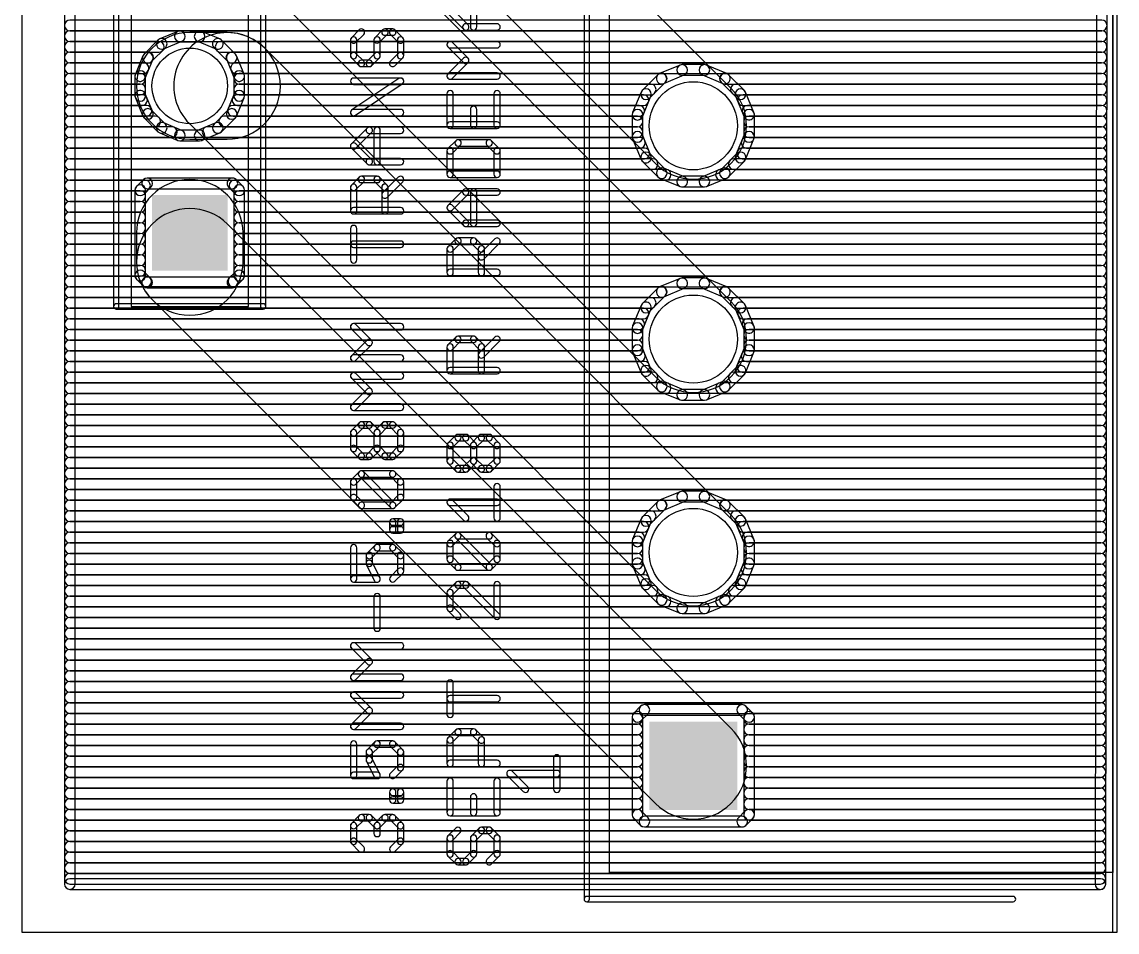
# Model space of a CAD drawing. Extents: x 0 to 26.1, y 0 to 65.5.
# Drawn here: x 0 to 26.1, y 0 to 21.67 of the extents above; entities that cross this region are included whole.
import ezdxf

# ---------------------------------------------------------------- set-up
doc = ezdxf.new("R2010")
doc.units = 0
for name, color, linetype in [('1-Top', 22, 'CONTINUOUS'), ('16-Bottom', 175, 'CONTINUOUS'), ('17-Pads', 82, 'CONTINUOUS'), ('20-Dimension', 7, 'CONTINUOUS'), ('21-tPlace', 253, 'CONTINUOUS'), ('25-tNames', 253, 'CONTINUOUS'), ('46-Milling', 140, 'CONTINUOUS'), ('51-tDocu', 22, 'CONTINUOUS')]:
    doc.layers.add(name, color=color, linetype=linetype)

# ---------------------------------------------------------------- blocks, each defined once
blk = doc.blocks.new('SQUAREP')
blk.add_solid([(-0.5, -0.5), (0.5, -0.5), (-0.5, 0.5), (0.5, 0.5)])
blk = doc.blocks.new('ROUNDP')
blk.add_circle((0, 0), 0.5)

msp = doc.modelspace()

# ---------------------------------------------------------------- linework, layer by layer
at = {"layer": '1-Top'}
for points in [[(7.152, 26.252), (15.102, 18.302, 1), (16.898, 20.098), (8.948, 28.048, 1)], [(5.572, 22.752), (15.102, 13.222, 1), (16.898, 15.018), (7.368, 24.548, 1)], [(4, 18.88), (4.89, 18.88, 1), (4.89, 21.42), (4, 21.42, 1)], [(3.992, 19.252), (15.102, 8.142, 1), (16.898, 9.938), (5.788, 21.048, 1)], [(5.27, 15.96), (5.27, 16.65, 1), (2.73, 16.65), (2.73, 15.96, 1)], [(16.898, 4.858), (4.898, 16.858, 1), (3.102, 15.062), (15.102, 3.062, 1)]]:
    msp.add_lwpolyline(points, format="xyb", close=True, dxfattribs=at)
at = {"layer": '16-Bottom'}
for points in [[(1.2699, 1.1429), (1.2699, 64.357, 1), (1.0159, 64.357), (1.0159, 1.1429, 1)], [(25.6723, 64.3572), (25.5743, 1.1431, 1), (25.8283, 1.1427), (25.9263, 64.3568, 1)], [(1.1429, 21.463), (25.733, 21.463, 1), (25.733, 21.717), (1.1429, 21.717, 1)], [(1.1429, 21.209), (25.7327, 21.209, 1), (25.7327, 21.463), (1.1429, 21.463, 1)], [(3.7167, 21.4466), (3.2833, 21.2671, 1), (3.3805, 21.0325), (3.8139, 21.212, 1)], [(4.2346, 21.4563), (3.7653, 21.4563, 1), (3.7653, 21.2023), (4.2346, 21.2023, 1)], [(4.7166, 21.2671), (4.2832, 21.4466, 1), (4.186, 21.212), (4.6194, 21.0325, 1)], [(1.1429, 20.955), (3.2641, 20.955, 1), (3.2641, 21.209), (1.1429, 21.209, 1)], [(3.2421, 21.2396), (2.9103, 20.9078, 1), (3.0899, 20.7282), (3.4217, 21.06, 1)], [(5.0896, 20.9078), (4.7578, 21.2396, 1), (4.5782, 21.06), (4.91, 20.7282, 1)], [(4.7358, 20.955), (25.7323, 20.955, 1), (25.7323, 21.209), (4.7358, 21.209, 1)], [(1.1429, 20.701), (3.0101, 20.701, 1), (3.0101, 20.955), (1.1429, 20.955, 1)], [(2.8828, 20.8666), (2.7033, 20.4332, 1), (2.9379, 20.336), (3.1174, 20.7694, 1)], [(4.9898, 20.701), (25.7319, 20.701, 1), (25.7319, 20.955), (4.9898, 20.955, 1)], [(5.2966, 20.4332), (5.1171, 20.8666, 1), (4.8825, 20.7694), (5.062, 20.336, 1)], [(1.1429, 20.447), (2.8991, 20.447, 1), (2.8991, 20.701), (1.1429, 20.701, 1)], [(5.1009, 20.447), (25.7315, 20.447, 1), (25.7315, 20.701), (5.1009, 20.701, 1)], [(15.6869, 20.6466), (15.1983, 20.4442, 1), (15.2955, 20.2096), (15.7841, 20.412, 1)], [(16.2644, 20.6563), (15.7355, 20.6563, 1), (15.7355, 20.4023), (16.2644, 20.4023, 1)], [(16.8016, 20.4442), (16.313, 20.6466, 1), (16.2158, 20.412), (16.7044, 20.2096, 1)], [(1.1429, 20.193), (2.8206, 20.193, 1), (2.8206, 20.447), (1.1429, 20.447, 1)], [(2.6936, 20.3846), (2.6936, 19.9153, 1), (2.9476, 19.9153), (2.9476, 20.3846, 1)], [(5.3063, 19.9153), (5.3063, 20.3846, 1), (5.0523, 20.3846), (5.0523, 19.9153, 1)], [(5.1793, 20.193), (15.24, 20.193, 1), (15.24, 20.447), (5.1793, 20.447, 1)], [(15.1571, 20.4167), (14.7832, 20.0428, 1), (14.9628, 19.8632), (15.3367, 20.2371, 1)], [(17.2167, 20.0428), (16.8428, 20.4167, 1), (16.6632, 20.2371), (17.0371, 19.8632, 1)], [(16.7599, 20.193), (25.7311, 20.193, 1), (25.7311, 20.447), (16.7599, 20.447, 1)], [(1.1429, 19.939), (2.8206, 19.939, 1), (2.8206, 20.193), (1.1429, 20.193, 1)], [(5.1793, 19.939), (14.986, 19.939, 1), (14.986, 20.193), (5.1793, 20.193, 1)], [(17.0139, 19.939), (25.7307, 19.939, 1), (25.7307, 20.193), (17.0139, 20.193, 1)], [(1.1429, 19.685), (2.8633, 19.685, 1), (2.8633, 19.939), (1.1429, 19.939, 1)], [(2.7033, 19.8667), (2.8828, 19.4333, 1), (3.1174, 19.5305), (2.9379, 19.9639, 1)], [(5.1171, 19.4333), (5.2966, 19.8667, 1), (5.062, 19.9639), (4.8825, 19.5305, 1)], [(5.1365, 19.685), (14.8146, 19.685, 1), (14.8146, 19.939), (5.1365, 19.939, 1)], [(14.7557, 20.0016), (14.5533, 19.513, 1), (14.7879, 19.4158), (14.9903, 19.9044, 1)], [(17.4466, 19.513), (17.2442, 20.0016, 1), (17.0096, 19.9044), (17.212, 19.4158, 1)], [(17.1854, 19.685), (25.7303, 19.685, 1), (25.7303, 19.939), (17.1854, 19.939, 1)], [(1.1429, 19.431), (2.9685, 19.431, 1), (2.9685, 19.685), (1.1429, 19.685, 1)], [(2.9103, 19.3921), (3.2421, 19.0603, 1), (3.4217, 19.2399), (3.0899, 19.5717, 1)], [(4.7578, 19.0603), (5.0896, 19.3921, 1), (4.91, 19.5717), (4.5782, 19.2399, 1)], [(5.0313, 19.431), (14.7094, 19.431, 1), (14.7094, 19.685), (5.0313, 19.685, 1)], [(14.5436, 19.4644), (14.5436, 18.9355, 1), (14.7976, 18.9355), (14.7976, 19.4644, 1)], [(17.2906, 19.431), (25.7299, 19.431, 1), (25.7299, 19.685), (17.2906, 19.685, 1)], [(17.4563, 18.9355), (17.4563, 19.4644, 1), (17.2023, 19.4644), (17.2023, 18.9355, 1)], [(1.1429, 19.177), (3.178, 19.177, 1), (3.178, 19.431), (1.1429, 19.431, 1)], [(4.8219, 19.177), (14.6706, 19.177, 1), (14.6706, 19.431), (4.8219, 19.431, 1)], [(17.3293, 19.177), (25.7295, 19.177, 1), (25.7295, 19.431), (17.3293, 19.431, 1)], [(1.1429, 18.923), (3.5735, 18.923, 1), (3.5735, 19.177), (1.1429, 19.177, 1)], [(3.2833, 19.0328), (3.7167, 18.8533, 1), (3.8139, 19.0879), (3.3805, 19.2674, 1)], [(3.7653, 18.8436), (4.2346, 18.8436, 1), (4.2346, 19.0976), (3.7653, 19.0976, 1)], [(4.2832, 18.8533), (4.7166, 19.0328, 1), (4.6194, 19.2674), (4.186, 19.0879, 1)], [(4.4263, 18.923), (14.6706, 18.923, 1), (14.6706, 19.177), (4.4263, 19.177, 1)], [(14.5533, 18.8869), (14.7557, 18.3983, 1), (14.9903, 18.4955), (14.7879, 18.9841, 1)], [(17.2442, 18.3983), (17.4466, 18.8869, 1), (17.212, 18.9841), (17.0096, 18.4955, 1)], [(17.3293, 18.923), (25.7291, 18.923, 1), (25.7291, 19.177), (17.3293, 19.177, 1)], [(1.1429, 18.669), (14.7283, 18.669, 1), (14.7283, 18.923), (1.1429, 18.923, 1)], [(17.2715, 18.669), (25.7287, 18.669, 1), (25.7287, 18.923), (17.2715, 18.923, 1)], [(1.1429, 18.415), (14.8336, 18.415, 1), (14.8336, 18.669), (1.1429, 18.669, 1)], [(14.7832, 18.3571), (15.1571, 17.9832, 1), (15.3367, 18.1628), (14.9628, 18.5367, 1)], [(16.8428, 17.9832), (17.2167, 18.3571, 1), (17.0371, 18.5367), (16.6632, 18.1628, 1)], [(17.1662, 18.415), (25.7283, 18.415, 1), (25.7283, 18.669), (17.1662, 18.669, 1)], [(1.1429, 18.161), (15.0319, 18.161, 1), (15.0319, 18.415), (1.1429, 18.415, 1)], [(16.968, 18.161), (25.7279, 18.161, 1), (25.7279, 18.415), (16.968, 18.415, 1)], [(1.1429, 17.907), (15.341, 17.907, 1), (15.341, 18.161), (1.1429, 18.161, 1)], [(15.1983, 17.9557), (15.6869, 17.7533, 1), (15.7841, 17.9879), (15.2955, 18.1903, 1)], [(16.313, 17.7533), (16.8016, 17.9557, 1), (16.7044, 18.1903), (16.2158, 17.9879, 1)], [(16.6588, 17.907), (25.7275, 17.907, 1), (25.7275, 18.161), (16.6588, 18.161, 1)], [(1.1429, 17.653), (2.9349, 17.653, 1), (2.9349, 17.907), (1.1429, 17.907, 1)], [(2.8944, 17.9191), (2.7308, 17.7555, 1), (2.9104, 17.5759), (3.074, 17.7395, 1)], [(2.6936, 17.6657), (2.6936, 15.6342, 1), (2.9476, 15.6342), (2.9476, 17.6657, 1)], [(5.0157, 17.9563), (2.9842, 17.9563, 1), (2.9842, 17.7023), (5.0157, 17.7023, 1)], [(5.2691, 17.7555), (5.1055, 17.9191, 1), (4.9259, 17.7395), (5.0895, 17.5759, 1)], [(5.065, 17.653), (25.7271, 17.653, 1), (25.7271, 17.907), (5.065, 17.907, 1)], [(5.3063, 15.6342), (5.3063, 17.6657, 1), (5.0523, 17.6657), (5.0523, 15.6342, 1)], [(15.7355, 17.7436), (16.2644, 17.7436, 1), (16.2644, 17.9976), (15.7355, 17.9976, 1)], [(1.1429, 17.399), (2.8206, 17.399, 1), (2.8206, 17.653), (1.1429, 17.653, 1)], [(5.1793, 17.399), (25.7267, 17.399, 1), (25.7267, 17.653), (5.1793, 17.653, 1)], [(1.1429, 17.145), (2.8206, 17.145, 1), (2.8206, 17.399), (1.1429, 17.399, 1)], [(5.1793, 17.145), (25.7264, 17.145, 1), (25.7264, 17.399), (5.1793, 17.399, 1)], [(1.1429, 16.891), (2.8206, 16.891, 1), (2.8206, 17.145), (1.1429, 17.145, 1)], [(5.1793, 16.891), (25.726, 16.891, 1), (25.726, 17.145), (5.1793, 17.145, 1)], [(1.1429, 16.637), (2.8206, 16.637, 1), (2.8206, 16.891), (1.1429, 16.891, 1)], [(5.1793, 16.637), (25.7256, 16.637, 1), (25.7256, 16.891), (5.1793, 16.891, 1)], [(1.1429, 16.383), (2.8206, 16.383, 1), (2.8206, 16.637), (1.1429, 16.637, 1)], [(5.1793, 16.383), (25.7252, 16.383, 1), (25.7252, 16.637), (5.1793, 16.637, 1)], [(1.1429, 16.129), (2.8206, 16.129, 1), (2.8206, 16.383), (1.1429, 16.383, 1)], [(5.1793, 16.129), (25.7248, 16.129, 1), (25.7248, 16.383), (5.1793, 16.383, 1)], [(1.1429, 15.875), (2.8206, 15.875, 1), (2.8206, 16.129), (1.1429, 16.129, 1)], [(5.1793, 15.875), (25.7244, 15.875, 1), (25.7244, 16.129), (5.1793, 16.129, 1)], [(1.1429, 15.621), (2.8206, 15.621, 1), (2.8206, 15.875), (1.1429, 15.875, 1)], [(2.7308, 15.5444), (2.8944, 15.3808, 1), (3.074, 15.5604), (2.9104, 15.724, 1)], [(5.1055, 15.3808), (5.2691, 15.5444, 1), (5.0895, 15.724), (4.9259, 15.5604, 1)], [(5.1793, 15.621), (25.724, 15.621, 1), (25.724, 15.875), (5.1793, 15.875, 1)], [(1.1429, 15.367), (2.9608, 15.367, 1), (2.9608, 15.621), (1.1429, 15.621, 1)], [(2.9842, 15.3436), (5.0157, 15.3436, 1), (5.0157, 15.5976), (2.9842, 15.5976, 1)], [(5.0391, 15.367), (25.7236, 15.367, 1), (25.7236, 15.621), (5.0391, 15.621, 1)], [(15.6869, 15.5666), (15.1983, 15.3642, 1), (15.2955, 15.1296), (15.7841, 15.332, 1)], [(16.2644, 15.5763), (15.7355, 15.5763, 1), (15.7355, 15.3223), (16.2644, 15.3223, 1)], [(16.8016, 15.3642), (16.313, 15.5666, 1), (16.2158, 15.332), (16.7044, 15.1296, 1)], [(1.1429, 15.113), (15.24, 15.113, 1), (15.24, 15.367), (1.1429, 15.367, 1)], [(15.1571, 15.3367), (14.7832, 14.9628, 1), (14.9628, 14.7832), (15.3367, 15.1571, 1)], [(17.2167, 14.9628), (16.8428, 15.3367, 1), (16.6632, 15.1571), (17.0371, 14.7832, 1)], [(16.7599, 15.113), (25.7232, 15.113, 1), (25.7232, 15.367), (16.7599, 15.367, 1)], [(1.1429, 14.859), (14.986, 14.859, 1), (14.986, 15.113), (1.1429, 15.113, 1)], [(14.7557, 14.9216), (14.5533, 14.433, 1), (14.7879, 14.3358), (14.9903, 14.8244, 1)], [(17.0139, 14.859), (25.7228, 14.859, 1), (25.7228, 15.113), (17.0139, 15.113, 1)], [(17.4466, 14.433), (17.2442, 14.9216, 1), (17.0096, 14.8244), (17.212, 14.3358, 1)], [(1.1429, 14.605), (14.8146, 14.605, 1), (14.8146, 14.859), (1.1429, 14.859, 1)], [(17.1854, 14.605), (25.7224, 14.605, 1), (25.7224, 14.859), (17.1854, 14.859, 1)], [(1.1429, 14.351), (14.7094, 14.351, 1), (14.7094, 14.605), (1.1429, 14.605, 1)], [(14.5436, 14.3844), (14.5436, 13.8555, 1), (14.7976, 13.8555), (14.7976, 14.3844, 1)], [(17.2906, 14.351), (25.722, 14.351, 1), (25.722, 14.605), (17.2906, 14.605, 1)], [(17.4563, 13.8555), (17.4563, 14.3844, 1), (17.2023, 14.3844), (17.2023, 13.8555, 1)], [(1.1429, 14.097), (14.6706, 14.097, 1), (14.6706, 14.351), (1.1429, 14.351, 1)], [(1.1429, 13.843), (14.6706, 13.843, 1), (14.6706, 14.097), (1.1429, 14.097, 1)], [(17.3293, 14.097), (25.7216, 14.097, 1), (25.7216, 14.351), (17.3293, 14.351, 1)], [(17.3293, 13.843), (25.7212, 13.843, 1), (25.7212, 14.097), (17.3293, 14.097, 1)], [(1.1429, 13.589), (14.7283, 13.589, 1), (14.7283, 13.843), (1.1429, 13.843, 1)], [(14.5533, 13.8069), (14.7557, 13.3183, 1), (14.9903, 13.4155), (14.7879, 13.9041, 1)], [(17.2442, 13.3183), (17.4466, 13.8069, 1), (17.212, 13.9041), (17.0096, 13.4155, 1)], [(17.2715, 13.589), (25.7208, 13.589, 1), (25.7208, 13.843), (17.2715, 13.843, 1)], [(1.1429, 13.335), (14.8336, 13.335, 1), (14.8336, 13.589), (1.1429, 13.589, 1)], [(17.1662, 13.335), (25.7204, 13.335, 1), (25.7204, 13.589), (17.1662, 13.589, 1)], [(1.1429, 13.081), (15.0319, 13.081, 1), (15.0319, 13.335), (1.1429, 13.335, 1)], [(14.7832, 13.2771), (15.1571, 12.9032, 1), (15.3367, 13.0828), (14.9628, 13.4567, 1)], [(16.8428, 12.9032), (17.2167, 13.2771, 1), (17.0371, 13.4567), (16.6632, 13.0828, 1)], [(16.968, 13.081), (25.7201, 13.081, 1), (25.7201, 13.335), (16.968, 13.335, 1)], [(1.1429, 12.827), (15.341, 12.827, 1), (15.341, 13.081), (1.1429, 13.081, 1)], [(15.1983, 12.8757), (15.6869, 12.6733, 1), (15.7841, 12.9079), (15.2955, 13.1103, 1)], [(16.313, 12.6733), (16.8016, 12.8757, 1), (16.7044, 13.1103), (16.2158, 12.9079, 1)], [(16.6588, 12.827), (25.7197, 12.827, 1), (25.7197, 13.081), (16.6588, 13.081, 1)], [(1.1429, 12.573), (25.7193, 12.573, 1), (25.7193, 12.827), (1.1429, 12.827, 1)], [(15.7355, 12.6636), (16.2644, 12.6636, 1), (16.2644, 12.9176), (15.7355, 12.9176, 1)], [(1.1429, 12.319), (25.7189, 12.319, 1), (25.7189, 12.573), (1.1429, 12.573, 1)], [(1.1429, 12.065), (25.7185, 12.065, 1), (25.7185, 12.319), (1.1429, 12.319, 1)], [(1.1429, 11.811), (25.7181, 11.811, 1), (25.7181, 12.065), (1.1429, 12.065, 1)], [(1.1429, 11.557), (25.7177, 11.557, 1), (25.7177, 11.811), (1.1429, 11.811, 1)], [(1.1429, 11.303), (25.7173, 11.303, 1), (25.7173, 11.557), (1.1429, 11.557, 1)], [(1.1429, 11.049), (25.7169, 11.049, 1), (25.7169, 11.303), (1.1429, 11.303, 1)], [(1.1429, 10.795), (25.7165, 10.795, 1), (25.7165, 11.049), (1.1429, 11.049, 1)], [(1.1429, 10.541), (25.7161, 10.541, 1), (25.7161, 10.795), (1.1429, 10.795, 1)], [(1.1429, 10.287), (25.7157, 10.287, 1), (25.7157, 10.541), (1.1429, 10.541, 1)], [(15.6869, 10.4866), (15.1983, 10.2842, 1), (15.2955, 10.0496), (15.7841, 10.252, 1)], [(16.2644, 10.4963), (15.7355, 10.4963, 1), (15.7355, 10.2423), (16.2644, 10.2423, 1)], [(16.8016, 10.2842), (16.313, 10.4866, 1), (16.2158, 10.252), (16.7044, 10.0496, 1)], [(1.1429, 10.033), (15.24, 10.033, 1), (15.24, 10.287), (1.1429, 10.287, 1)], [(15.1571, 10.2567), (14.7832, 9.8828, 1), (14.9628, 9.7032), (15.3367, 10.0771, 1)], [(17.2167, 9.8828), (16.8428, 10.2567, 1), (16.6632, 10.0771), (17.0371, 9.7032, 1)], [(16.7599, 10.033), (25.7153, 10.033, 1), (25.7153, 10.287), (16.7599, 10.287, 1)], [(1.1429, 9.779), (14.986, 9.779, 1), (14.986, 10.033), (1.1429, 10.033, 1)], [(14.7557, 9.8416), (14.5533, 9.353, 1), (14.7879, 9.2558), (14.9903, 9.7444, 1)], [(17.0139, 9.779), (25.7149, 9.779, 1), (25.7149, 10.033), (17.0139, 10.033, 1)], [(17.4466, 9.353), (17.2442, 9.8416, 1), (17.0096, 9.7444), (17.212, 9.2558, 1)], [(1.1429, 9.525), (14.8146, 9.525, 1), (14.8146, 9.779), (1.1429, 9.779, 1)], [(17.1854, 9.525), (25.7145, 9.525, 1), (25.7145, 9.779), (17.1854, 9.779, 1)], [(1.1429, 9.271), (14.7094, 9.271, 1), (14.7094, 9.525), (1.1429, 9.525, 1)], [(14.5436, 9.3044), (14.5436, 8.7755, 1), (14.7976, 8.7755), (14.7976, 9.3044, 1)], [(17.2906, 9.271), (25.7141, 9.271, 1), (25.7141, 9.525), (17.2906, 9.525, 1)], [(17.4563, 8.7755), (17.4563, 9.3044, 1), (17.2023, 9.3044), (17.2023, 8.7755, 1)], [(1.1429, 9.017), (14.6706, 9.017, 1), (14.6706, 9.271), (1.1429, 9.271, 1)], [(17.3293, 9.017), (25.7138, 9.017, 1), (25.7138, 9.271), (17.3293, 9.271, 1)], [(1.1429, 8.763), (14.6706, 8.763, 1), (14.6706, 9.017), (1.1429, 9.017, 1)], [(14.5533, 8.7269), (14.7557, 8.2383, 1), (14.9903, 8.3355), (14.7879, 8.8241, 1)], [(17.2442, 8.2383), (17.4466, 8.7269, 1), (17.212, 8.8241), (17.0096, 8.3355, 1)], [(17.3293, 8.763), (25.7134, 8.763, 1), (25.7134, 9.017), (17.3293, 9.017, 1)], [(1.1429, 8.509), (14.7283, 8.509, 1), (14.7283, 8.763), (1.1429, 8.763, 1)], [(17.2715, 8.509), (25.713, 8.509, 1), (25.713, 8.763), (17.2715, 8.763, 1)], [(1.1429, 8.255), (14.8336, 8.255, 1), (14.8336, 8.509), (1.1429, 8.509, 1)], [(14.7832, 8.1971), (15.1571, 7.8232, 1), (15.3367, 8.0028), (14.9628, 8.3767, 1)], [(16.8428, 7.8232), (17.2167, 8.1971, 1), (17.0371, 8.3767), (16.6632, 8.0028, 1)], [(17.1662, 8.255), (25.7126, 8.255, 1), (25.7126, 8.509), (17.1662, 8.509, 1)], [(1.1429, 8.001), (15.0319, 8.001, 1), (15.0319, 8.255), (1.1429, 8.255, 1)], [(16.968, 8.001), (25.7122, 8.001, 1), (25.7122, 8.255), (16.968, 8.255, 1)], [(1.1429, 7.747), (15.341, 7.747, 1), (15.341, 8.001), (1.1429, 8.001, 1)], [(15.1983, 7.7957), (15.6869, 7.5933, 1), (15.7841, 7.8279), (15.2955, 8.0303, 1)], [(15.7355, 7.5836), (16.2644, 7.5836, 1), (16.2644, 7.8376), (15.7355, 7.8376, 1)], [(16.313, 7.5933), (16.8016, 7.7957, 1), (16.7044, 8.0303), (16.2158, 7.8279, 1)], [(16.6588, 7.747), (25.7118, 7.747, 1), (25.7118, 8.001), (16.6588, 8.001, 1)], [(1.1429, 7.493), (25.7114, 7.493, 1), (25.7114, 7.747), (1.1429, 7.747, 1)], [(1.1429, 7.239), (25.711, 7.239, 1), (25.711, 7.493), (1.1429, 7.493, 1)], [(1.1429, 6.985), (25.7106, 6.985, 1), (25.7106, 7.239), (1.1429, 7.239, 1)], [(1.1429, 6.731), (25.7102, 6.731, 1), (25.7102, 6.985), (1.1429, 6.985, 1)], [(1.1429, 6.477), (25.7098, 6.477, 1), (25.7098, 6.731), (1.1429, 6.731, 1)], [(1.1429, 6.223), (25.7094, 6.223, 1), (25.7094, 6.477), (1.1429, 6.477, 1)], [(1.1429, 5.969), (25.709, 5.969, 1), (25.709, 6.223), (1.1429, 6.223, 1)], [(1.1429, 5.715), (25.7086, 5.715, 1), (25.7086, 5.969), (1.1429, 5.969, 1)], [(1.1429, 5.461), (25.7082, 5.461, 1), (25.7082, 5.715), (1.1429, 5.715, 1)], [(1.1429, 5.207), (25.7078, 5.207, 1), (25.7078, 5.461), (1.1429, 5.461, 1)], [(14.7444, 5.3791), (14.5808, 5.2155, 1), (14.7604, 5.0359), (14.924, 5.1995, 1)], [(14.5436, 5.1257), (14.5436, 2.7942, 1), (14.7976, 2.7942), (14.7976, 5.1257, 1)], [(17.1657, 5.4163), (14.8342, 5.4163, 1), (14.8342, 5.1623), (17.1657, 5.1623, 1)], [(17.4191, 5.2155), (17.2555, 5.3791, 1), (17.0759, 5.1995), (17.2395, 5.0359, 1)], [(17.4563, 2.7942), (17.4563, 5.1257, 1), (17.2023, 5.1257), (17.2023, 2.7942, 1)], [(1.1429, 4.953), (14.6706, 4.953, 1), (14.6706, 5.207), (1.1429, 5.207, 1)], [(17.3293, 4.953), (25.7075, 4.953, 1), (25.7075, 5.207), (17.3293, 5.207, 1)], [(1.1429, 4.699), (14.6706, 4.699, 1), (14.6706, 4.953), (1.1429, 4.953, 1)], [(1.1429, 4.445), (14.6706, 4.445, 1), (14.6706, 4.699), (1.1429, 4.699, 1)], [(17.3293, 4.699), (25.7071, 4.699, 1), (25.7071, 4.953), (17.3293, 4.953, 1)], [(17.3293, 4.445), (25.7067, 4.445, 1), (25.7067, 4.699), (17.3293, 4.699, 1)], [(1.1429, 4.191), (14.6706, 4.191, 1), (14.6706, 4.445), (1.1429, 4.445, 1)], [(17.3293, 4.191), (25.7063, 4.191, 1), (25.7063, 4.445), (17.3293, 4.445, 1)], [(1.1429, 3.937), (14.6706, 3.937, 1), (14.6706, 4.191), (1.1429, 4.191, 1)], [(17.3293, 3.937), (25.7059, 3.937, 1), (25.7059, 4.191), (17.3293, 4.191, 1)], [(1.1429, 3.683), (14.6706, 3.683, 1), (14.6706, 3.937), (1.1429, 3.937, 1)], [(17.3293, 3.683), (25.7055, 3.683, 1), (25.7055, 3.937), (17.3293, 3.937, 1)], [(1.1429, 3.429), (14.6706, 3.429, 1), (14.6706, 3.683), (1.1429, 3.683, 1)], [(17.3293, 3.429), (25.7051, 3.429, 1), (25.7051, 3.683), (17.3293, 3.683, 1)], [(1.1429, 3.175), (14.6706, 3.175, 1), (14.6706, 3.429), (1.1429, 3.429, 1)], [(17.3293, 3.175), (25.7047, 3.175, 1), (25.7047, 3.429), (17.3293, 3.429, 1)], [(1.1429, 2.921), (14.6706, 2.921, 1), (14.6706, 3.175), (1.1429, 3.175, 1)], [(17.3293, 2.921), (25.7043, 2.921, 1), (25.7043, 3.175), (17.3293, 3.175, 1)], [(1.1429, 2.667), (14.6708, 2.667, 1), (14.6708, 2.921), (1.1429, 2.921, 1)], [(14.5808, 2.7044), (14.7444, 2.5408, 1), (14.924, 2.7204), (14.7604, 2.884, 1)], [(17.2555, 2.5408), (17.4191, 2.7044, 1), (17.2395, 2.884), (17.0759, 2.7204, 1)], [(17.3291, 2.667), (25.7039, 2.667, 1), (25.7039, 2.921), (17.3291, 2.921, 1)], [(1.1429, 2.413), (25.7035, 2.413, 1), (25.7035, 2.667), (1.1429, 2.667, 1)], [(14.8342, 2.5036), (17.1657, 2.5036, 1), (17.1657, 2.7576), (14.8342, 2.7576, 1)], [(1.1429, 2.159), (25.7031, 2.159, 1), (25.7031, 2.413), (1.1429, 2.413, 1)], [(1.1429, 1.905), (25.7027, 1.905, 1), (25.7027, 2.159), (1.1429, 2.159, 1)], [(1.1429, 1.651), (25.7023, 1.651, 1), (25.7023, 1.905), (1.1429, 1.905, 1)], [(1.1429, 1.397), (25.7019, 1.397, 1), (25.7019, 1.651), (1.1429, 1.651, 1)], [(1.1429, 1.143), (25.7015, 1.143, 1), (25.7015, 1.397), (1.1429, 1.397, 1)], [(25.7013, 1.2699), (1.1429, 1.2699, 1), (1.1429, 1.0159), (25.7013, 1.0159, 1)]]:
    msp.add_lwpolyline(points, format="xyb", close=True, dxfattribs=at)
at = {"layer": '20-Dimension'}
for p, q in [((0, 65.5), (0, 0)), ((26.1, 0), (26.1, 65.5)), ((0, 0), (26.1, 0))]:
    msp.add_line(p, q, dxfattribs=at)
at = {"layer": '21-tPlace'}
for points in [[(13.5235, 0.785), (13.5235, 63.015, 1), (13.3965, 63.015), (13.3965, 0.785, 1)], [(2.3135, 14.9), (2.3135, 56.9, 1), (2.1865, 56.9), (2.1865, 14.9, 1)], [(5.6865, 56.9), (5.6865, 14.9, 1), (5.8135, 14.9), (5.8135, 56.9, 1)], [(10.8408, 21.5543), (10.8408, 22.3, 1), (10.6884, 22.3), (10.6884, 21.5543, 1)], [(10.632, 21.6082), (10.2592, 21.981, 1), (10.1514, 21.8732), (10.5242, 21.5004, 1)], [(8.0378, 21.4845), (7.8514, 21.298, 1), (7.9592, 21.1902), (8.1456, 21.3767, 1)], [(8.5185, 21.1902), (8.7049, 21.3767, 1), (8.5971, 21.4845), (8.4107, 21.298, 1)], [(8.651, 21.3544), (8.8374, 21.3544, 1), (8.8374, 21.5068), (8.651, 21.5068, 1)], [(8.7835, 21.3767), (8.9699, 21.1902, 1), (9.0777, 21.298), (8.8913, 21.4845, 1)], [(11.3238, 21.6305), (10.5781, 21.6305, 1), (10.5781, 21.4781), (11.3238, 21.4781, 1)], [(7.8291, 21.2441), (7.8291, 20.8713, 1), (7.9815, 20.8713), (7.9815, 21.2441, 1)], [(8.5408, 20.8713), (8.5408, 21.2441, 1), (8.3884, 21.2441), (8.3884, 20.8713, 1)], [(8.9476, 21.2441), (8.9476, 20.8713, 1), (9.1, 20.8713), (9.1, 21.2441, 1)], [(10.632, 20.8117), (10.2592, 21.1846, 1), (10.1514, 21.0768), (10.5242, 20.7039, 1)], [(10.2053, 21.0545), (11.3238, 21.0545, 1), (11.3238, 21.2069), (10.2053, 21.2069, 1)], [(7.8514, 20.8174), (8.0378, 20.631, 1), (8.1456, 20.7388), (7.9592, 20.9252, 1)], [(8.332, 20.631), (8.5185, 20.8174, 1), (8.4107, 20.9252), (8.2242, 20.7388, 1)], [(8.9699, 20.9252), (8.7835, 20.7388, 1), (8.8913, 20.631), (9.0777, 20.8174, 1)], [(8.0917, 20.6087), (8.2781, 20.6087, 1), (8.2781, 20.7611), (8.0917, 20.7611, 1)], [(10.2592, 20.3311), (10.632, 20.7039, 1), (10.5242, 20.8117), (10.1514, 20.4389, 1)], [(11.3238, 20.4612), (10.2053, 20.4612, 1), (10.2053, 20.3088), (11.3238, 20.3088, 1)], [(7.9476, 19.4522), (9.0661, 20.1979, 1), (8.9815, 20.3247), (7.863, 19.579, 1)], [(9.0238, 20.3375), (7.9053, 20.3375, 1), (7.9053, 20.1851), (9.0238, 20.1851, 1)], [(10.1291, 19.9614), (10.1291, 19.2157, 1), (10.2815, 19.2157), (10.2815, 19.9614, 1)], [(11.4, 19.2157), (11.4, 19.9614, 1), (11.2476, 19.9614), (11.2476, 19.2157, 1)], [(9.0238, 19.5918), (7.9053, 19.5918, 1), (7.9053, 19.4394), (9.0238, 19.4394, 1)], [(10.8408, 19.2157), (10.8408, 19.5885, 1), (10.6884, 19.5885), (10.6884, 19.2157, 1)], [(7.9592, 18.6652), (8.332, 19.0381, 1), (8.2242, 19.1459), (7.8514, 18.773, 1)], [(8.2781, 19.0158), (9.0238, 19.0158, 1), (9.0238, 19.1682), (8.2781, 19.1682, 1)], [(8.5408, 18.3463), (8.5408, 19.092, 1), (8.3884, 19.092), (8.3884, 18.3463, 1)], [(10.2053, 19.1395), (11.3238, 19.1395, 1), (11.3238, 19.2919), (10.2053, 19.2919, 1)], [(8.332, 18.4002), (7.9592, 18.773, 1), (7.8514, 18.6652), (8.2242, 18.2924, 1)], [(10.3378, 18.846), (10.1514, 18.6595, 1), (10.2592, 18.5517), (10.4456, 18.7382, 1)], [(11.1374, 18.8683), (10.3917, 18.8683, 1), (10.3917, 18.7159), (11.1374, 18.7159, 1)], [(11.3777, 18.6595), (11.1913, 18.846, 1), (11.0835, 18.7382), (11.2699, 18.5517, 1)], [(10.1291, 18.6056), (10.1291, 18.0464, 1), (10.2815, 18.0464), (10.2815, 18.6056, 1)], [(11.4, 18.0464), (11.4, 18.6056, 1), (11.2476, 18.6056), (11.2476, 18.0464, 1)], [(9.0238, 18.4225), (8.2781, 18.4225, 1), (8.2781, 18.2701), (9.0238, 18.2701, 1)], [(10.2053, 17.9702), (11.3238, 17.9702, 1), (11.3238, 18.1226), (10.2053, 18.1226, 1)], [(7.9592, 17.6823), (8.1456, 17.8688, 1), (8.0378, 17.9766), (7.8514, 17.7901, 1)], [(7.9815, 17.177), (7.9815, 17.7362, 1), (7.8291, 17.7362), (7.8291, 17.177, 1)], [(8.0917, 17.8465), (8.4646, 17.8465, 1), (8.4646, 17.9989), (8.0917, 17.9989, 1)], [(8.4107, 17.8688), (8.5971, 17.6823, 1), (8.7049, 17.7901), (8.5185, 17.9766, 1)], [(8.7049, 17.4959), (9.0777, 17.8688, 1), (8.9699, 17.9766), (8.5971, 17.6037, 1)], [(8.5748, 17.7362), (8.5748, 17.177, 1), (8.7272, 17.177), (8.7272, 17.7362, 1)], [(10.2592, 17.196), (10.632, 17.5689, 1), (10.5242, 17.6767), (10.1514, 17.3038, 1)], [(10.5781, 17.5466), (11.3238, 17.5466, 1), (11.3238, 17.699), (10.5781, 17.699, 1)], [(10.8408, 16.8771), (10.8408, 17.6228, 1), (10.6884, 17.6228), (10.6884, 16.8771, 1)], [(9.0238, 17.2532), (7.9053, 17.2532, 1), (7.9053, 17.1008), (9.0238, 17.1008, 1)], [(10.632, 16.931), (10.2592, 17.3038, 1), (10.1514, 17.196), (10.5242, 16.8232, 1)], [(7.9815, 16.0077), (7.9815, 16.7534, 1), (7.8291, 16.7534), (7.8291, 16.0077, 1)], [(11.3238, 16.9533), (10.5781, 16.9533, 1), (10.5781, 16.8009), (11.3238, 16.8009, 1)], [(9.0238, 16.4567), (7.9053, 16.4567, 1), (7.9053, 16.3043), (9.0238, 16.3043, 1)], [(10.2592, 16.2131), (10.4456, 16.3996, 1), (10.3378, 16.5074), (10.1514, 16.3209, 1)], [(10.3917, 16.3773), (10.7646, 16.3773, 1), (10.7646, 16.5297), (10.3917, 16.5297, 1)], [(10.7107, 16.3996), (10.8971, 16.2131, 1), (11.0049, 16.3209), (10.8185, 16.5074, 1)], [(11.0049, 16.0267), (11.3777, 16.3996, 1), (11.2699, 16.5074), (10.8971, 16.1345, 1)], [(10.2815, 15.7078), (10.2815, 16.267, 1), (10.1291, 16.267), (10.1291, 15.7078, 1)], [(10.8748, 16.267), (10.8748, 15.7078, 1), (11.0272, 15.7078), (11.0272, 16.267, 1)], [(11.3238, 15.784), (10.2053, 15.784, 1), (10.2053, 15.6316), (11.3238, 15.6316, 1)], [(5.75, 14.9635), (2.25, 14.9635, 1), (2.25, 14.8365), (5.75, 14.8365, 1)], [(8.332, 14.0958), (7.9592, 14.4687, 1), (7.8514, 14.3609), (8.2242, 13.988, 1)], [(7.9053, 14.3386), (9.0238, 14.3386, 1), (9.0238, 14.491), (7.9053, 14.491, 1)], [(7.9592, 13.6152), (8.332, 13.988, 1), (8.2242, 14.0958), (7.8514, 13.723, 1)], [(10.2592, 13.8745), (10.4456, 14.061, 1), (10.3378, 14.1688), (10.1514, 13.9823, 1)], [(10.3917, 14.0387), (10.7646, 14.0387, 1), (10.7646, 14.1911), (10.3917, 14.1911, 1)], [(10.7107, 14.061), (10.8971, 13.8745, 1), (11.0049, 13.9823), (10.8185, 14.1688, 1)], [(11.0049, 13.6881), (11.3777, 14.061, 1), (11.2699, 14.1688), (10.8971, 13.7959, 1)], [(10.2815, 13.3692), (10.2815, 13.9284, 1), (10.1291, 13.9284), (10.1291, 13.3692, 1)], [(10.8748, 13.9284), (10.8748, 13.3692, 1), (11.0272, 13.3692), (11.0272, 13.9284, 1)], [(9.0238, 13.7453), (7.9053, 13.7453, 1), (7.9053, 13.5929), (9.0238, 13.5929, 1)], [(8.332, 12.9265), (7.9592, 13.2994, 1), (7.8514, 13.1916), (8.2242, 12.8187, 1)], [(7.9053, 13.1693), (9.0238, 13.1693, 1), (9.0238, 13.3217), (7.9053, 13.3217, 1)], [(11.3238, 13.4454), (10.2053, 13.4454, 1), (10.2053, 13.293), (11.3238, 13.293, 1)], [(7.9592, 12.4459), (8.332, 12.8187, 1), (8.2242, 12.9265), (7.8514, 12.5537, 1)], [(9.0238, 12.576), (7.9053, 12.576, 1), (7.9053, 12.4236), (9.0238, 12.4236, 1)], [(7.9592, 11.8358), (8.1456, 12.0223, 1), (8.0378, 12.1301), (7.8514, 11.9436, 1)], [(8.0917, 12), (8.2781, 12, 1), (8.2781, 12.1524), (8.0917, 12.1524, 1)], [(8.2242, 12.0223), (8.4107, 11.8358, 1), (8.5185, 11.9436), (8.332, 12.1301, 1)], [(8.5185, 11.8358), (8.7049, 12.0223, 1), (8.5971, 12.1301), (8.4107, 11.9436, 1)], [(8.651, 12), (8.8374, 12, 1), (8.8374, 12.1524), (8.651, 12.1524, 1)], [(8.7835, 12.0223), (8.9699, 11.8358, 1), (9.0777, 11.9436), (8.8913, 12.1301, 1)], [(7.9815, 11.5169), (7.9815, 11.8897, 1), (7.8291, 11.8897), (7.8291, 11.5169, 1)], [(8.5408, 11.5169), (8.5408, 11.8897, 1), (8.3884, 11.8897), (8.3884, 11.5169, 1)], [(8.9476, 11.8897), (8.9476, 11.5169, 1), (9.1, 11.5169), (9.1, 11.8897, 1)], [(10.2592, 11.5359), (10.4456, 11.7224, 1), (10.3378, 11.8302), (10.1514, 11.6437, 1)], [(10.3917, 11.7001), (10.5781, 11.7001, 1), (10.5781, 11.8525), (10.3917, 11.8525, 1)], [(10.5242, 11.7224), (10.7107, 11.5359, 1), (10.8185, 11.6437), (10.632, 11.8302, 1)], [(10.8185, 11.5359), (11.0049, 11.7224, 1), (10.8971, 11.8302), (10.7107, 11.6437, 1)], [(10.951, 11.7001), (11.1374, 11.7001, 1), (11.1374, 11.8525), (10.951, 11.8525, 1)], [(11.0835, 11.7224), (11.2699, 11.5359, 1), (11.3777, 11.6437), (11.1913, 11.8302, 1)], [(8.1456, 11.3844), (7.9592, 11.5708, 1), (7.8514, 11.463), (8.0378, 11.2766, 1)], [(8.4107, 11.5708), (8.2242, 11.3844, 1), (8.332, 11.2766), (8.5185, 11.463, 1)], [(8.7049, 11.3844), (8.5185, 11.5708, 1), (8.4107, 11.463), (8.5971, 11.2766, 1)], [(8.9699, 11.5708), (8.7835, 11.3844, 1), (8.8913, 11.2766), (9.0777, 11.463, 1)], [(10.2815, 11.217), (10.2815, 11.5898, 1), (10.1291, 11.5898), (10.1291, 11.217, 1)], [(10.8408, 11.217), (10.8408, 11.5898, 1), (10.6884, 11.5898), (10.6884, 11.217, 1)], [(11.2476, 11.5898), (11.2476, 11.217, 1), (11.4, 11.217), (11.4, 11.5898, 1)], [(8.2781, 11.4067), (8.0917, 11.4067, 1), (8.0917, 11.2543), (8.2781, 11.2543, 1)], [(8.8374, 11.4067), (8.651, 11.4067, 1), (8.651, 11.2543), (8.8374, 11.2543, 1)], [(10.4456, 11.0845), (10.2592, 11.2709, 1), (10.1514, 11.1631), (10.3378, 10.9767, 1)], [(10.7107, 11.2709), (10.5242, 11.0845, 1), (10.632, 10.9767), (10.8185, 11.1631, 1)], [(11.0049, 11.0845), (10.8185, 11.2709, 1), (10.7107, 11.1631), (10.8971, 10.9767, 1)], [(11.2699, 11.2709), (11.0835, 11.0845, 1), (11.1913, 10.9767), (11.3777, 11.1631, 1)], [(7.9592, 10.6665), (8.1456, 10.853, 1), (8.0378, 10.9608), (7.8514, 10.7743, 1)], [(8.0917, 10.8307), (8.8374, 10.8307, 1), (8.8374, 10.9831), (8.0917, 10.9831, 1)], [(8.8913, 10.2151), (8.1456, 10.9608, 1), (8.0378, 10.853), (8.7835, 10.1073, 1)], [(8.7835, 10.853), (8.9699, 10.6665, 1), (9.0777, 10.7743), (8.8913, 10.9608, 1)], [(10.5781, 11.1068), (10.3917, 11.1068, 1), (10.3917, 10.9544), (10.5781, 10.9544, 1)], [(11.1374, 11.1068), (10.951, 11.1068, 1), (10.951, 10.9544), (11.1374, 10.9544, 1)], [(7.9815, 10.3476), (7.9815, 10.7204, 1), (7.8291, 10.7204), (7.8291, 10.3476, 1)], [(8.9476, 10.7204), (8.9476, 10.3476, 1), (9.1, 10.3476), (9.1, 10.7204, 1)], [(11.4, 9.8613), (11.4, 10.607, 1), (11.2476, 10.607), (11.2476, 9.8613, 1)], [(8.1456, 10.2151), (7.9592, 10.4015, 1), (7.8514, 10.2937), (8.0378, 10.1073, 1)], [(8.8374, 10.2374), (8.0917, 10.2374, 1), (8.0917, 10.085), (8.8374, 10.085, 1)], [(8.9699, 10.4015), (8.7835, 10.2151, 1), (8.8913, 10.1073), (9.0777, 10.2937, 1)], [(10.632, 9.9152), (10.2592, 10.288, 1), (10.1514, 10.1802), (10.5242, 9.8074, 1)], [(10.2053, 10.1579), (11.3238, 10.1579, 1), (11.3238, 10.3103), (10.2053, 10.3103, 1)], [(8.9136, 9.5766), (8.9136, 9.763, 1), (8.7612, 9.763), (8.7612, 9.5766, 1)], [(8.8374, 9.6868), (9.0238, 9.6868, 1), (9.0238, 9.8392), (8.8374, 9.8392, 1)], [(8.9476, 9.763), (8.9476, 9.5766, 1), (9.1, 9.5766), (9.1, 9.763, 1)], [(9.0238, 9.6528), (8.8374, 9.6528, 1), (8.8374, 9.5004), (9.0238, 9.5004, 1)], [(10.2592, 9.1973), (10.4456, 9.3838, 1), (10.3378, 9.4916), (10.1514, 9.3051, 1)], [(10.3917, 9.3615), (11.1374, 9.3615, 1), (11.1374, 9.5139), (10.3917, 9.5139, 1)], [(11.1913, 8.7459), (10.4456, 9.4916, 1), (10.3378, 9.3838), (11.0835, 8.6381, 1)], [(11.0835, 9.3838), (11.2699, 9.1973, 1), (11.3777, 9.3051), (11.1913, 9.4916, 1)], [(7.8291, 9.153), (7.8291, 8.4073, 1), (7.9815, 8.4073), (7.9815, 9.153, 1)], [(8.332, 8.9126), (8.5185, 9.0991, 1), (8.4107, 9.2069), (8.2242, 9.0204, 1)], [(8.4646, 9.0768), (8.8374, 9.0768, 1), (8.8374, 9.2292), (8.4646, 9.2292, 1)], [(8.7835, 9.0991), (8.9699, 8.9126, 1), (9.0777, 9.0204), (8.8913, 9.2069, 1)], [(10.2815, 8.8784), (10.2815, 9.2512, 1), (10.1291, 9.2512), (10.1291, 8.8784, 1)], [(11.2476, 9.2512), (11.2476, 8.8784, 1), (11.4, 8.8784), (11.4, 9.2512, 1)], [(8.3543, 8.7801), (8.3543, 8.9665, 1), (8.2019, 8.9665), (8.2019, 8.7801, 1)], [(8.9476, 8.9665), (8.9476, 8.5937, 1), (9.1, 8.5937), (9.1, 8.9665, 1)], [(10.4456, 8.7459), (10.2592, 8.9323, 1), (10.1514, 8.8245), (10.3378, 8.6381, 1)], [(11.2699, 8.9323), (11.0835, 8.7459, 1), (11.1913, 8.6381), (11.3777, 8.8245, 1)], [(8.5327, 8.4414), (8.3462, 8.8142, 1), (8.21, 8.746), (8.3965, 8.3732, 1)], [(8.9699, 8.6476), (8.7835, 8.4612, 1), (8.8913, 8.3534), (9.0777, 8.5398, 1)], [(11.1374, 8.7682), (10.3917, 8.7682, 1), (10.3917, 8.6158), (11.1374, 8.6158, 1)], [(7.9053, 8.3311), (8.4646, 8.3311, 1), (8.4646, 8.4835), (7.9053, 8.4835, 1)], [(10.3378, 8.3223), (10.1514, 8.1358, 1), (10.2592, 8.028), (10.4456, 8.2145, 1)], [(10.1291, 8.0819), (10.1291, 7.7091, 1), (10.2815, 7.7091), (10.2815, 8.0819, 1)], [(10.5781, 8.3446), (10.3917, 8.3446, 1), (10.3917, 8.1922), (10.5781, 8.1922, 1)], [(11.3777, 7.5766), (10.632, 8.3223, 1), (10.5242, 8.2145), (11.2699, 7.4688, 1)], [(11.2476, 8.2684), (11.2476, 7.5227, 1), (11.4, 7.5227), (11.4, 8.2684, 1)], [(8.5408, 7.238), (8.5408, 7.9837, 1), (8.3884, 7.9837), (8.3884, 7.238, 1)], [(10.1514, 7.6552), (10.3378, 7.4688, 1), (10.4456, 7.5766), (10.2592, 7.763, 1)], [(8.332, 6.4954), (7.9592, 6.8683, 1), (7.8514, 6.7605), (8.2242, 6.3876, 1)], [(7.9053, 6.7382), (9.0238, 6.7382, 1), (9.0238, 6.8906), (7.9053, 6.8906, 1)], [(7.9592, 6.0148), (8.332, 6.3876, 1), (8.2242, 6.4954), (7.8514, 6.1226, 1)], [(9.0238, 6.1449), (7.9053, 6.1449, 1), (7.9053, 5.9925), (9.0238, 5.9925, 1)], [(10.2815, 5.1841), (10.2815, 5.9298, 1), (10.1291, 5.9298), (10.1291, 5.1841, 1)], [(8.332, 5.3261), (7.9592, 5.699, 1), (7.8514, 5.5912), (8.2242, 5.2183, 1)], [(7.9053, 5.5689), (9.0238, 5.5689, 1), (9.0238, 5.7213), (7.9053, 5.7213, 1)], [(11.3238, 5.6331), (10.2053, 5.6331, 1), (10.2053, 5.4807), (11.3238, 5.4807, 1)], [(7.9592, 4.8455), (8.332, 5.2183, 1), (8.2242, 5.3261), (7.8514, 4.9533, 1)], [(9.0238, 4.9756), (7.9053, 4.9756, 1), (7.9053, 4.8232), (9.0238, 4.8232, 1)], [(10.2592, 4.5201), (10.4456, 4.7066, 1), (10.3378, 4.8144), (10.1514, 4.6279, 1)], [(10.3917, 4.6843), (10.7646, 4.6843, 1), (10.7646, 4.8367), (10.3917, 4.8367, 1)], [(10.7107, 4.7066), (10.8971, 4.5201, 1), (11.0049, 4.6279), (10.8185, 4.8144, 1)], [(7.8291, 4.4758), (7.8291, 3.7301, 1), (7.9815, 3.7301), (7.9815, 4.4758, 1)], [(8.332, 4.2354), (8.5185, 4.4219, 1), (8.4107, 4.5297), (8.2242, 4.3432, 1)], [(8.4646, 4.3996), (8.8374, 4.3996, 1), (8.8374, 4.552), (8.4646, 4.552, 1)], [(8.7835, 4.4219), (8.9699, 4.2354, 1), (9.0777, 4.3432), (8.8913, 4.5297, 1)], [(10.2815, 4.0148), (10.2815, 4.574, 1), (10.1291, 4.574), (10.1291, 4.0148, 1)], [(10.8748, 4.574), (10.8748, 4.0148, 1), (11.0272, 4.0148), (11.0272, 4.574, 1)], [(8.3543, 4.1029), (8.3543, 4.2893, 1), (8.2019, 4.2893), (8.2019, 4.1029, 1)], [(8.5327, 3.7642), (8.3462, 4.137, 1), (8.21, 4.0688), (8.3965, 3.696, 1)], [(8.9476, 4.2893), (8.9476, 3.9165, 1), (9.1, 3.9165), (9.1, 4.2893, 1)], [(8.9699, 3.9704), (8.7835, 3.784, 1), (8.8913, 3.6762), (9.0777, 3.8626, 1)], [(11.3238, 4.091), (10.2053, 4.091, 1), (10.2053, 3.9386), (11.3238, 3.9386, 1)], [(7.9053, 3.6539), (8.4646, 3.6539, 1), (8.4646, 3.8063), (7.9053, 3.8063, 1)], [(10.1291, 3.5912), (10.1291, 2.8455, 1), (10.2815, 2.8455), (10.2815, 3.5912, 1)], [(11.4, 2.8455), (11.4, 3.5912, 1), (11.2476, 3.5912), (11.2476, 2.8455, 1)], [(8.9136, 3.1455), (8.9136, 3.3319, 1), (8.7612, 3.3319), (8.7612, 3.1455, 1)], [(8.8374, 3.2557), (9.0238, 3.2557, 1), (9.0238, 3.4081), (8.8374, 3.4081, 1)], [(8.9476, 3.3319), (8.9476, 3.1455, 1), (9.1, 3.1455), (9.1, 3.3319, 1)], [(9.0238, 3.2217), (8.8374, 3.2217, 1), (8.8374, 3.0693), (9.0238, 3.0693, 1)], [(10.8408, 2.8455), (10.8408, 3.2183, 1), (10.6884, 3.2183), (10.6884, 2.8455, 1)], [(10.2053, 2.7693), (11.3238, 2.7693, 1), (11.3238, 2.9217), (10.2053, 2.9217, 1)], [(7.9592, 2.4815), (8.1456, 2.668, 1), (8.0378, 2.7758), (7.8514, 2.5893, 1)], [(7.9815, 2.1626), (7.9815, 2.5354, 1), (7.8291, 2.5354), (7.8291, 2.1626, 1)], [(8.0917, 2.6457), (8.2781, 2.6457, 1), (8.2781, 2.7981), (8.0917, 2.7981, 1)], [(8.2242, 2.668), (8.4107, 2.4815, 1), (8.5185, 2.5893), (8.332, 2.7758, 1)], [(8.5185, 2.4815), (8.7049, 2.668, 1), (8.5971, 2.7758), (8.4107, 2.5893, 1)], [(8.3884, 2.5354), (8.3884, 2.349, 1), (8.5408, 2.349), (8.5408, 2.5354, 1)], [(8.651, 2.6457), (8.8374, 2.6457, 1), (8.8374, 2.7981), (8.651, 2.7981, 1)], [(8.7835, 2.668), (8.9699, 2.4815, 1), (9.0777, 2.5893), (8.8913, 2.7758, 1)], [(8.9476, 2.5354), (8.9476, 2.1626, 1), (9.1, 2.1626), (9.1, 2.5354, 1)], [(10.3378, 2.4758), (10.1514, 2.2893, 1), (10.2592, 2.1815), (10.4456, 2.368, 1)], [(10.8185, 2.1815), (11.0049, 2.368, 1), (10.8971, 2.4758), (10.7107, 2.2893, 1)], [(10.951, 2.3457), (11.1374, 2.3457, 1), (11.1374, 2.4981), (10.951, 2.4981, 1)], [(11.0835, 2.368), (11.2699, 2.1815, 1), (11.3777, 2.2893), (11.1913, 2.4758, 1)], [(8.1456, 2.0301), (7.9592, 2.2165, 1), (7.8514, 2.1087), (8.0378, 1.9223, 1)], [(8.9699, 2.2165), (8.7835, 2.0301, 1), (8.8913, 1.9223), (9.0777, 2.1087, 1)], [(10.1291, 2.2354), (10.1291, 1.8626, 1), (10.2815, 1.8626), (10.2815, 2.2354, 1)], [(10.8408, 1.8626), (10.8408, 2.2354, 1), (10.6884, 2.2354), (10.6884, 1.8626, 1)], [(11.2476, 2.2354), (11.2476, 1.8626, 1), (11.4, 1.8626), (11.4, 2.2354, 1)], [(10.1514, 1.8087), (10.3378, 1.6223, 1), (10.4456, 1.7301), (10.2592, 1.9165, 1)], [(10.632, 1.6223), (10.8185, 1.8087, 1), (10.7107, 1.9165), (10.5242, 1.7301, 1)], [(11.2699, 1.9165), (11.0835, 1.7301, 1), (11.1913, 1.6223), (11.3777, 1.8087, 1)], [(10.3917, 1.6), (10.5781, 1.6, 1), (10.5781, 1.7524), (10.3917, 1.7524, 1)], [(23.62, 0.8485), (13.46, 0.8485, 1), (13.46, 0.7215), (23.62, 0.7215, 1)]]:
    msp.add_lwpolyline(points, format="xyb", close=True, dxfattribs=at)
at = {"layer": '25-tNames'}
for points in [[(12.825, 3.4012), (12.825, 4.1469, 1), (12.6726, 4.1469), (12.6726, 3.4012, 1)], [(12.057, 3.4551), (11.6842, 3.8279, 1), (11.5764, 3.7201), (11.9492, 3.3473, 1)], [(11.6303, 3.6978), (12.7488, 3.6978, 1), (12.7488, 3.8502), (11.6303, 3.8502, 1)]]:
    msp.add_lwpolyline(points, format="xyb", close=True, dxfattribs=at)
at = {"layer": '46-Milling'}
for p, q in [((0, 65), (0, 0)), ((26, 0), (26, 65)), ((0, 0), (26, 0))]:
    msp.add_line(p, q, dxfattribs=at)
at = {"layer": '51-tDocu'}
for p, q in [((14, 1.42), (14, 62.38)), ((26, 62.38), (26, 1.42)), ((2.6, 56.9), (2.6, 14.9)), ((5.4, 14.9), (5.4, 56.9)), ((2.6, 14.9), (5.4, 14.9)), ((26, 1.42), (14, 1.42))]:
    msp.add_line(p, q, dxfattribs=at)

# ---------------------------------------------------------------- block references
at = {"layer": '17-Pads', "rotation": 90}
for name, p, xscale, yscale in [('ROUNDP', (4, 20.15), 1.8, 1.8), ('ROUNDP', (4, 20.15), 1.8, 1.8), ('ROUNDP', (16, 19.2), 2.1, 2.1), ('ROUNDP', (16, 19.2), 2.1, 2.1), ('SQUAREP', (4, 16.65), 1.8, 1.8), ('SQUAREP', (4, 16.65), 1.8, 1.8), ('ROUNDP', (16, 14.12), 2.1, 2.1), ('ROUNDP', (16, 14.12), 2.1, 2.1), ('ROUNDP', (16, 9.04), 2.1, 2.1), ('ROUNDP', (16, 9.04), 2.1, 2.1), ('SQUAREP', (16, 3.96), 2.1, 2.1), ('SQUAREP', (16, 3.96), 2.1, 2.1)]:
    msp.add_blockref(name, p, dxfattribs=dict(at, xscale=xscale, yscale=yscale))

doc.saveas('drawing.dxf')
